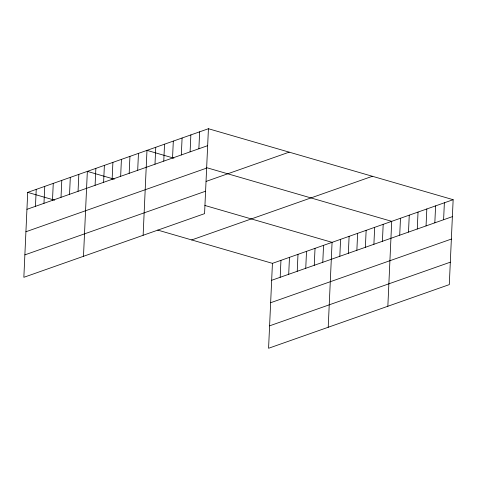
<?xml version="1.0" encoding="UTF-8"?>
<svg xmlns="http://www.w3.org/2000/svg" width="477" height="477" viewBox="0 0 477 477"><rect width="100%" height="100%" fill="white"/><g stroke="black" fill="none" stroke-linecap="round" stroke-linejoin="round"><path stroke-width="0.72" d="M208.425 128.73L27.708 192.386L23.85 277.304L204.567 213.648L208.425 128.73L453.15 199.696L449.292 284.614L268.575 348.27L272.433 263.352L453.15 199.696M35.459 206.326L36.228 189.387M43.973 203.327L44.743 186.382M52.494 200.322L53.263 183.383M61.014 197.323L61.783 180.384M69.535 194.324L70.304 177.384M78.055 191.325L78.824 174.379M83.487 256.298L87.345 171.38L114.265 179.185M95.09 185.32L95.859 168.381M103.61 182.321L104.38 165.376M112.131 179.316L112.9 162.377M120.651 176.317L121.42 159.378M129.172 173.318L129.941 156.373M137.692 170.313L138.461 153.373M143.124 235.286L146.982 150.374L173.896 158.179M154.989 164.225L155.758 147.28M163.766 161.131L164.535 144.191M172.543 158.042L173.312 141.097M181.32 154.947L182.089 138.008M190.096 151.853L190.866 134.913M198.873 148.764L199.642 131.825M280.184 277.292L280.953 260.353M288.704 274.293L289.473 257.353M297.225 271.294L297.994 254.354M305.745 268.295L306.514 251.349M314.26 265.29L315.029 248.35M322.78 262.29L323.549 245.351M328.212 327.264L332.07 242.346L204.854 205.456M339.821 256.286L340.59 239.347M348.341 253.287L349.11 236.348M356.862 250.288L357.631 233.342M365.376 247.283L366.145 230.343M373.896 244.284L374.666 227.344M382.417 241.284L383.186 224.345M387.849 306.258L391.706 221.34L206.201 167.546M399.714 235.191L400.483 218.251M408.491 232.096L409.26 215.157M417.268 229.008L418.037 212.068M426.05 225.913L426.82 208.974M434.827 222.825L435.596 205.885M443.604 219.73L444.373 202.791M26.939 209.325L207.656 145.67M25.919 231.756L206.636 168.101M206.112 181.409L289.181 152.151M24.87 254.873L205.587 191.217M191.671 239.937L372.388 176.281M271.663 280.297L452.381 216.641M270.644 302.728L451.361 239.072M269.594 325.839L450.312 262.183M27.708 192.386L54.628 200.191M157.696 230.081L272.433 263.352"/></g></svg>
